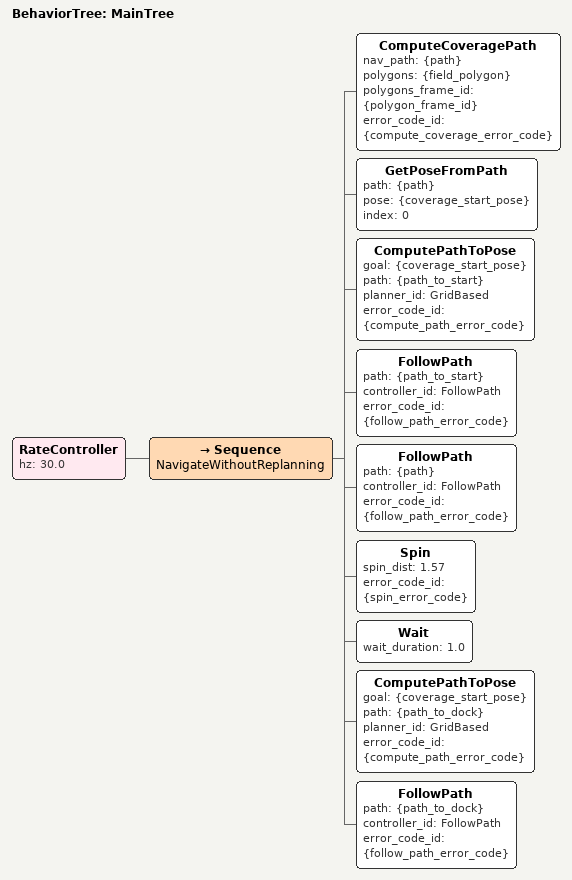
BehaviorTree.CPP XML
<root BTCPP_format="4" main_tree_to_execute="MainTree">
  <BehaviorTree ID="MainTree">
    <RateController hz="30.0">
      <Sequence name="NavigateWithoutReplanning">

        <!-- Compute path -->
        <ComputeCoveragePath
            nav_path="{path}"
            polygons="{field_polygon}"
            polygons_frame_id="{polygon_frame_id}"
            error_code_id="{compute_coverage_error_code}"/>

        <!-- Save original start -->
        <GetPoseFromPath
            path="{path}"
            pose="{coverage_start_pose}"
            index="0" />

        <!-- Go to start -->
        <ComputePathToPose
            goal="{coverage_start_pose}"
            path="{path_to_start}"
            planner_id="GridBased"
            error_code_id="{compute_path_error_code}"/>

        <FollowPath
            path="{path_to_start}"
            controller_id="FollowPath"
            error_code_id="{follow_path_error_code}"/>

        <!-- Execute coverage -->
        <FollowPath
            path="{path}"
            controller_id="FollowPath"
            error_code_id="{follow_path_error_code}"/>
        <!-- NEW: Spin 270° clockwise -->
        <Spin
            spin_dist="1.57"
            error_code_id="{spin_error_code}" />

        <!-- Wait 1 second -->
        <Wait
            wait_duration="1.0" />

        <!-- Return to original start -->
        <ComputePathToPose
            goal="{coverage_start_pose}"
            path="{path_to_dock}"
            planner_id="GridBased"
            error_code_id="{compute_path_error_code}"/>

        <FollowPath
            path="{path_to_dock}"
            controller_id="FollowPath"
            error_code_id="{follow_path_error_code}"/>
      </Sequence>
    </RateController>
  </BehaviorTree>
</root>
